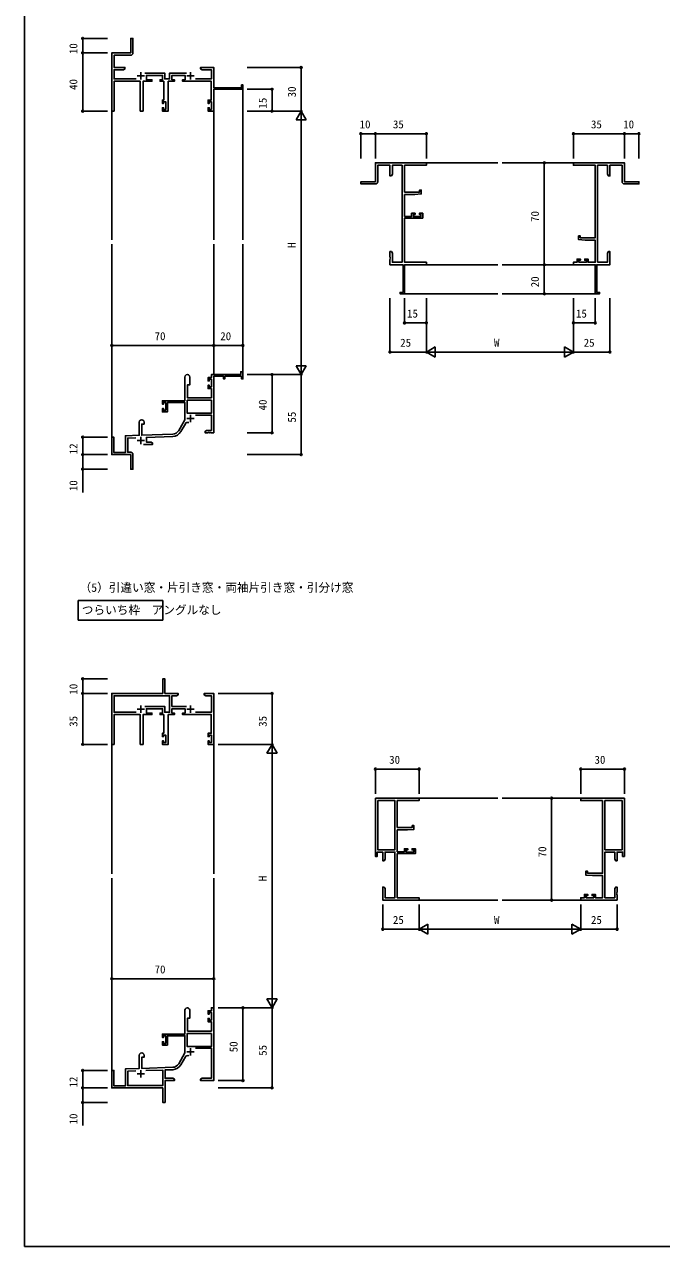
# Model space of a CAD drawing. Units: millimetres, scale not verified. Extents: x -437 to 438, y -681 to 678.
# Drawn here: x -437 to 1, y -681 to 158 of the extents above; entities that cross this region are included whole.
import ezdxf
from ezdxf.enums import TextEntityAlignment as Align

# ---------------------------------------------------------------- set-up
doc = ezdxf.new("R2010")
doc.units = ezdxf.units.MM
doc.header["$LTSCALE"] = 4
for name, color, linetype in [('0-1_USER1', 3, 'Continuous'), ('0-2_YKK_11', 7, 'Continuous'), ('0-3_YKK_12', 2, 'Continuous'), ('0-4_YKK_D', 6, 'Continuous'), ('0-5_YKK_ZWAK', 7, 'Continuous')]:
    doc.layers.add(name, color=color, linetype=linetype)
doc.styles.add('ＭＳ ゴシック', font='')
doc.styles.get('ＭＳ ゴシック').set_extended_font_data('MS Gothic')

msp = doc.modelspace()

# ---------------------------------------------------------------- linework, layer by layer
at = {"layer": '0-1_USER1'}
msp.add_lwpolyline([(-399.8, -237.336), (-341.84, -237.336), (-341.84, -250.693), (-399.8, -250.693)], close=True, dxfattribs=at)
at = {"layer": '0-2_YKK_11'}
for p, q in [((-359.3, 123.1), (-354.3, 123.1)), ((-356.8, 125.6), (-356.8, 120.6)), ((-325.2, 123.1), (-320.2, 123.1)), ((-322.7, 125.6), (-322.7, 120.6)), ((-329.443, -121.283), (-326.306, -115.852)), ((-325.2, -112.3), (-320.2, -112.3)), ((-322.7, -109.8), (-322.7, -114.8)), ((-356.8, -124.9), (-356.8, -129.9)), ((-359.3, -127.4), (-354.3, -127.4)), ((-356.8, -309.4), (-356.8, -314.4)), ((-322.7, -309.4), (-322.7, -314.4)), ((-359.3, -311.9), (-354.3, -311.9)), ((-325.2, -311.9), (-320.2, -311.9)), ((-322.7, -544.8), (-322.7, -549.8)), ((-326.306, -550.852), (-329.443, -556.283)), ((-325.2, -547.3), (-320.2, -547.3)), ((-359.3, -562.4), (-354.3, -562.4)), ((-356.8, -559.9), (-356.8, -564.9))]:
    msp.add_line(p, q, dxfattribs=at)
for points in [[(-341.3, 100.1), (-339.8, 100.1), (-339.8, 105.3), (-341.3, 105.3), (-341.3, 104.2), (-342.1, 104.2), (-342.1, 106.5), (-341.1, 106.5), (-341.1, 119.4), (-343.7, 119.4), (-343.7, 120.4), (-342, 120.4), (-342, 123.4), (-353.1, 123.4), (-353.1, 120.4), (-349.3, 120.4), (-349.3, 119.4), (-355.35, 119.4), (-355.35, 98.9), (-357.25, 98.9), (-357.25, 119.4), (-375.2, 119.4), (-375.2, 98.9), (-376.8, 98.9), (-376.8, 138.9), (-363.8, 138.9), (-363.8, 148.9), (-362.3, 148.9), (-362.3, 138.8)], [(-363.8, 137.3), (-375.2, 137.3), (-375.2, 128.9), (-367.8, 128.9), (-367.8, 127.9), (-368.839, 127.3), (-375.2, 127.3), (-375.2, 121), (-360.136, 121)], [(-319.364, 121), (-308.4, 121), (-308.4, 127.3), (-314.761, 127.3), (-315.8, 127.9), (-315.8, 128.9), (-306.8, 128.9), (-306.8, 114.9), (-287.7, 114.9), (-287.7, 116.9), (-286.8, 116.9), (-286.8, 113.9), (-306.8, 113.9), (-306.8, 98.9), (-310.7, 98.9), (-310.7, 101.2), (-309.9, 101.2), (-309.9, 100.1), (-308.4, 100.1), (-308.4, 105.3), (-309.9, 105.3), (-309.9, 104.2), (-310.7, 104.2), (-310.7, 106.5), (-308.5, 106.5), (-308.5, 119.4), (-328.2, 119.4), (-328.2, 120.4), (-326.5, 120.4), (-326.5, 123.4), (-335.5, 123.4), (-335.5, 120.4), (-333.8, 120.4), (-333.8, 119.4), (-338, 119.4), (-338, 98.9), (-342.1, 98.9), (-342.1, 101.2), (-341.3, 101.2), (-341.3, 100.1)], [(-354.079, 125), (-340.4, 125), (-340.4, 121), (-337.1, 121), (-337.1, 125), (-325.421, 125)], [(-168.8, 41.6), (-164.3, 41.994), (-164.3, 44.6), (-165.5, 44.6), (-165.5, 43.3), (-175.8, 43.3), (-175.8, 61.77), (-160.8, 61.77), (-160.8, 63.4), (-195.8, 63.4), (-195.8, 50.4), (-205.8, 50.4), (-205.8, 48.9), (-195.67, 48.9)], [(-194.17, 50.4), (-194.17, 61.77), (-185.8, 61.77), (-185.8, 54.4), (-184.8, 54.4), (-184.17, 55.491), (-184.17, 61.77), (-177.43, 61.77)], [(-177.43, 61.77), (-177.43, -4.97), (-184.17, -4.97), (-184.17, 1.309), (-184.8, 2.4), (-185.8, 2.4), (-185.8, -1.142), (-185.68, -1.325), (-185.68, -1.875), (-185.8, -2.058), (-185.8, -2.142), (-185.68, -2.325), (-185.68, -2.875), (-185.8, -3.058), (-185.8, -6.6), (-176.8, -6.6), (-176.8, -25.7), (-178.8, -25.7), (-178.8, -26.6), (-175.8, -26.6), (-175.8, -6.6), (-160.8, -6.6), (-160.8, -4.97), (-175.8, -4.97), (-175.8, 25.4), (-163.3, 25.4), (-163.3, 28.7), (-165.6, 28.7), (-165.6, 27.9), (-164.5, 27.9), (-164.5, 26.4), (-169.7, 26.4), (-169.7, 27.9), (-168.6, 27.9), (-168.6, 28.7), (-170.9, 28.7), (-170.9, 26.6), (-175.8, 26.6), (-175.8, 41.6), (-168.8, 41.6)], [(-24.93, 48.9), (-14.8, 48.9), (-14.8, 50.4), (-24.8, 50.4), (-24.8, 63.4), (-59.8, 63.4), (-59.8, 61.77), (-44.8, 61.77), (-44.8, 11.9), (-55.1, 11.9), (-55.1, 13.2), (-56.3, 13.2), (-56.3, 10.594), (-51.8, 10.2), (-44.8, 10.2), (-44.8, -4.97), (-49.7, -4.97), (-49.7, -2.7), (-52, -2.7), (-52, -3.5), (-50.9, -3.5), (-50.9, -4.97), (-56.1, -4.97), (-56.1, -3.5), (-55, -3.5), (-55, -2.7), (-57.3, -2.7), (-57.3, -4.97), (-59.8, -4.97), (-59.8, -6.6), (-44.8, -6.6), (-44.8, -26.6), (-41.8, -26.6), (-41.8, -25.7), (-43.8, -25.7), (-43.8, -6.6), (-34.8, -6.6), (-34.8, -3.058), (-34.92, -2.875), (-34.92, -2.325)], [(-43.17, -4.97), (-43.17, 61.77), (-36.43, 61.77), (-36.43, 55.491), (-35.8, 54.4), (-34.8, 54.4), (-34.8, 61.77), (-26.43, 61.77), (-26.43, 50.4)], [(-34.92, -2.325), (-34.8, -2.142), (-34.8, -2.058), (-34.92, -1.875), (-34.92, -1.325), (-34.8, -1.142), (-34.8, 2.4), (-35.8, 2.4), (-36.43, 1.309), (-36.43, -4.97), (-43.17, -4.97)], [(-326.6, -83.8), (-326.6, -100.1), (-342.1, -100.1), (-342.1, -102.4), (-341.3, -102.4), (-341.3, -101.3), (-339.8, -101.3), (-339.8, -106.5), (-341.3, -106.5), (-341.3, -105.4), (-342.1, -105.4), (-342.1, -107.7), (-338.6, -107.7), (-338.6, -101.3), (-326.6, -101.3), (-326.6, -113.1), (-330.854, -120.468)], [(-308.43, -98.1), (-324.8, -98.1), (-324.8, -89.1), (-323.2, -89.1), (-323.2, -83.8)], [(-319.301, -109.9), (-308.43, -109.9), (-308.43, -120.47), (-311.709, -120.47), (-312.8, -121.1), (-312.8, -122.1), (-310.758, -122.1), (-310.575, -121.98), (-310.025, -121.98), (-309.842, -122.1), (-309.758, -122.1), (-309.575, -121.98), (-309.025, -121.98), (-308.842, -122.1), (-306.8, -122.1), (-306.8, -83.2), (-300.1, -83.2), (-300.1, -85.1), (-299.3, -85.1), (-299.3, -83.2), (-287.7, -83.2), (-287.7, -85.1), (-286.8, -85.1), (-286.8, -80.1), (-288.3, -80.1), (-288.3, -82.1), (-308.43, -82.1), (-308.43, -84.1), (-310.7, -84.1), (-310.7, -86.4), (-309.9, -86.4), (-309.9, -85.3), (-308.43, -85.3), (-308.43, -90.5), (-309.9, -90.5), (-309.9, -89.4), (-310.7, -89.4), (-310.7, -91.7), (-308.43, -91.7), (-308.43, -98.1)], [(-358, -114.8), (-358, -123.768), (-367.5, -124.1), (-367.5, -135.7), (-375.4, -135.7), (-375.4, -125.1), (-376.8, -125.1), (-376.8, -137.1), (-363.8, -137.1), (-363.8, -141.642), (-363.68, -141.825), (-363.68, -142.375), (-363.8, -142.558), (-363.8, -147.1), (-362.3, -147.1), (-362.3, -136.97)], [(-335.01, -122.965), (-356.3, -123.709), (-356.3, -116.1), (-354.6, -116.1), (-354.6, -114.8)], [(-363.8, -135.47), (-365.87, -135.47), (-365.87, -125.674), (-360.233, -125.477)], [(-355.15, -130.1), (-348.8, -130.1), (-348.8, -129.1), (-349.891, -128.47), (-353.1, -128.47), (-353.1, -125.228), (-334.953, -124.594)], [(-325.421, -310), (-335.5, -310), (-335.5, -302.7), (-332.339, -302.7), (-331.3, -302.1), (-331.3, -301.1), (-340.3, -301.1), (-340.3, -291.1), (-341.8, -291.1), (-341.8, -301.1), (-376.8, -301.1), (-376.8, -336.1), (-375.2, -336.1), (-375.2, -315.6), (-357.25, -315.6), (-357.25, -336.1), (-355.35, -336.1), (-355.35, -315.6), (-349.3, -315.6), (-349.3, -314.6), (-353.1, -314.6), (-353.1, -311.6), (-342, -311.6), (-342, -314.6), (-343.7, -314.6), (-343.7, -315.6), (-341.1, -315.6), (-341.1, -328.5), (-342.1, -328.5), (-342.1, -330.8), (-341.3, -330.8), (-341.3, -329.7), (-339.8, -329.7), (-339.8, -334.9), (-341.3, -334.9), (-341.3, -333.8), (-342.1, -333.8), (-342.1, -336.1), (-338, -336.1), (-338, -315.6)], [(-338, -315.6), (-333.8, -315.6), (-333.8, -314.6), (-335.5, -314.6), (-335.5, -311.6), (-326.5, -311.6), (-326.5, -314.6), (-328.2, -314.6), (-328.2, -315.6), (-308.5, -315.6), (-308.5, -328.5), (-310.7, -328.5), (-310.7, -330.8), (-309.9, -330.8), (-309.9, -329.7), (-308.4, -329.7), (-308.4, -334.9), (-309.9, -334.9), (-309.9, -333.8), (-310.7, -333.8), (-310.7, -336.1), (-306.8, -336.1), (-306.8, -301.1), (-313.3, -301.1), (-313.3, -302.1), (-312.261, -302.7), (-308.4, -302.7), (-308.4, -314), (-319.364, -314)], [(-360.136, -314), (-375.2, -314), (-375.2, -302.7), (-337.1, -302.7), (-337.1, -314), (-340.4, -314), (-340.4, -310), (-354.079, -310)], [(-195.8, -373.1), (-195.8, -413.1), (-194.5, -413.1), (-194.5, -410.1), (-190.8, -410.1), (-190.8, -416.1), (-189.8, -416.1), (-189.17, -415.009), (-189.17, -410.1), (-182.43, -410.1), (-182.43, -441.47), (-189.17, -441.47), (-189.17, -435.191), (-189.8, -434.1), (-190.8, -434.1), (-190.8, -437.642), (-190.68, -437.825), (-190.68, -438.375), (-190.8, -438.558), (-190.8, -438.642), (-190.68, -438.825), (-190.68, -439.375), (-190.8, -439.558), (-190.8, -443.1), (-165.8, -443.1), (-165.8, -441.47), (-180.8, -441.47), (-180.8, -411.1), (-168.3, -411.1), (-168.3, -407.8), (-170.6, -407.8), (-170.6, -408.6), (-169.5, -408.6), (-169.5, -410.1), (-174.7, -410.1), (-174.7, -408.6), (-173.6, -408.6), (-173.6, -407.8), (-175.9, -407.8), (-175.9, -409.9)], [(-175.9, -409.9), (-180.8, -409.9), (-180.8, -394.9), (-173.8, -394.9), (-169.3, -394.506), (-169.3, -391.9), (-170.5, -391.9), (-170.5, -393.2), (-180.8, -393.2), (-180.8, -374.73), (-165.8, -374.73), (-165.8, -373.1), (-195.8, -373.1)], [(-31.43, -415.009), (-30.8, -416.1), (-29.8, -416.1), (-29.8, -410.1), (-26.1, -410.1), (-26.1, -413.1), (-24.8, -413.1), (-24.8, -373.1), (-54.8, -373.1), (-54.8, -374.73), (-39.8, -374.73)], [(-39.8, -374.73), (-39.8, -424.6), (-50.1, -424.6), (-50.1, -423.3), (-51.3, -423.3), (-51.3, -425.906), (-46.8, -426.3), (-39.8, -426.3), (-39.8, -441.47), (-44.7, -441.47), (-44.7, -439.2), (-47, -439.2), (-47, -440), (-45.9, -440), (-45.9, -441.47), (-51.1, -441.47), (-51.1, -440), (-50, -440), (-50, -439.2), (-52.3, -439.2), (-52.3, -441.47), (-54.8, -441.47), (-54.8, -443.1), (-29.8, -443.1), (-29.8, -439.558), (-29.92, -439.375), (-29.92, -438.825), (-29.8, -438.642), (-29.8, -438.558), (-29.92, -438.375), (-29.92, -437.825), (-29.8, -437.642), (-29.8, -434.1), (-30.8, -434.1), (-31.43, -435.191), (-31.43, -441.47), (-38.17, -441.47), (-38.17, -410.1), (-31.43, -410.1), (-31.43, -415.009)], [(-330.854, -555.468), (-326.6, -548.1), (-326.6, -536.3), (-338.6, -536.3), (-338.6, -542.7), (-342.1, -542.7), (-342.1, -540.4), (-341.3, -540.4), (-341.3, -541.5), (-339.8, -541.5), (-339.8, -536.3), (-341.3, -536.3), (-341.3, -537.4), (-342.1, -537.4), (-342.1, -535.1), (-326.6, -535.1), (-326.6, -518.8)], [(-323.2, -518.8), (-323.2, -524.1), (-324.8, -524.1), (-324.8, -533.1), (-308.43, -533.1), (-308.43, -526.7), (-310.7, -526.7), (-310.7, -524.4), (-309.9, -524.4), (-309.9, -525.5), (-308.43, -525.5), (-308.43, -520.3), (-309.9, -520.3), (-309.9, -521.4), (-310.7, -521.4), (-310.7, -519.1), (-308.43, -519.1), (-308.43, -517.1), (-306.8, -517.1), (-306.8, -567.1), (-310.342, -567.1), (-310.525, -566.98), (-311.075, -566.98), (-311.258, -567.1), (-311.342, -567.1), (-311.525, -566.98), (-312.075, -566.98), (-312.258, -567.1), (-315.8, -567.1), (-315.8, -566.1), (-314.709, -565.47), (-308.43, -565.47), (-308.43, -544.9), (-319.301, -544.9)], [(-334.953, -559.594), (-340.17, -559.777), (-340.17, -565.47), (-334.891, -565.47), (-333.8, -566.1), (-333.8, -567.1), (-340.17, -567.1), (-340.17, -582.1), (-341.8, -582.1), (-341.8, -577.558), (-341.68, -577.375), (-341.68, -576.825), (-341.8, -576.642), (-341.8, -572.1), (-376.8, -572.1), (-376.8, -560.1), (-375.4, -560.1), (-375.4, -570.7), (-367.5, -570.7), (-367.5, -559.1), (-358, -558.768), (-358, -549.8)], [(-354.6, -549.8), (-354.6, -551.1), (-356.3, -551.1), (-356.3, -558.709), (-335.01, -557.965)], [(-360.233, -560.477), (-365.87, -560.674), (-365.87, -570.47), (-341.8, -570.47), (-341.8, -559.834), (-353.51, -560.242)]]:
    msp.add_lwpolyline(points, dxfattribs=at)
for points in [[(-308.43, -99.73), (-324.97, -99.73), (-324.97, -108.7), (-308.43, -108.7)], [(-194.17, -374.73), (-194.17, -408.47), (-182.43, -408.47), (-182.43, -374.73)], [(-26.43, -408.47), (-26.43, -374.73), (-38.17, -374.73), (-38.17, -408.47)], [(-308.43, -534.73), (-324.97, -534.73), (-324.97, -543.7), (-308.43, -543.7)]]:
    msp.add_lwpolyline(points, close=True, dxfattribs=at)
for centre, radius, start, end in [((-363.8, 138.8), 1.5, 270.00001, 359.99999), ((-195.67, 50.4), 1.5, 270.00001, 359.99999), ((-24.93, 50.4), 1.5, 180.00001, 269.99999), ((-324.9, -83.8), 1.7, 359.99999, 180.00001), ((-356.3, -114.8), 1.7, 359.99999, 180.00001), ((-324.748, -116.752), 1.8, 65.29866, 149.99999), ((-335.184, -117.968), 5, 271.99999, 330), ((-335.184, -117.968), 6.63, 272, 330), ((-363.8, -136.97), 1.5, 0.00001, 89.99999), ((-324.9, -518.8), 1.7, 359.99999, 180.00001), ((-356.3, -549.8), 1.7, 359.99999, 180.00001), ((-324.748, -551.752), 1.8, 65.29866, 149.99999), ((-335.184, -552.968), 5, 271.99999, 330), ((-335.184, -552.968), 6.63, 272, 330)]:
    msp.add_arc(centre, radius, start, end, dxfattribs=at)
at = {"layer": '0-3_YKK_12'}
for p, q in [((-286.8, 114.2), (-286.8, 10.399)), ((-376.8, 100.155), (-376.8, 10.399)), ((-306.8, 98.9), (-306.8, 10.399)), ((-160.8, 63.4), (-111.8, 63.4)), ((-59.5, 63.4), (-108.8, 63.4)), ((-376.8, -125.667), (-376.8, 7.399)), ((-306.8, -82.1), (-306.8, 7.399)), ((-286.8, -82.1), (-286.8, 7.399)), ((-160.8, -6.6), (-111.8, -6.6)), ((-59.5, -6.6), (-108.8, -6.6)), ((-176.1, -26.6), (-111.8, -26.6)), ((-44.2, -26.6), (-108.8, -26.6)), ((-376.8, -334.845), (-376.8, -425.1)), ((-306.8, -336.1), (-306.8, -425.1)), ((-165.8, -373.1), (-111.8, -373.1)), ((-54.8, -373.1), (-108.8, -373.1)), ((-376.8, -560.667), (-376.8, -428.1)), ((-306.8, -517.1), (-306.8, -428.1)), ((-165.8, -443.1), (-111.8, -443.1)), ((-54.8, -443.1), (-108.8, -443.1))]:
    msp.add_line(p, q, dxfattribs=at)
at = {"layer": '0-4_YKK_D'}
for p, q in [((-379.815, 148.885), (-397.815, 148.885)), ((-396.815, 138.885), (-396.815, 148.885)), ((-379.815, 138.885), (-397.815, 138.885)), ((-379.815, 138.885), (-397.815, 138.885)), ((-396.815, 98.885), (-396.815, 138.885)), ((-283.8, 128.9), (-245.8, 128.9)), ((-246.8, 128.9), (-246.8, 98.9)), ((-283.8, 113.9), (-265.8, 113.9)), ((-266.8, 98.9), (-266.8, 113.9)), ((-379.815, 98.885), (-397.815, 98.885)), ((-283.8, 98.9), (-245.8, 98.9)), ((-283.8, 98.9), (-245.8, 98.9)), ((-283.8, 98.9), (-265.8, 98.9)), ((-246.8, 98.9), (-250.3, 92.838)), ((-250.3, 92.838), (-243.3, 92.838)), ((-246.8, 98.9), (-243.3, 92.838)), ((-246.8, 98.9), (-246.8, 86.776)), ((-246.8, 91.9), (-246.8, -75.1)), ((-205.8, 66.4), (-205.8, 84.4)), ((-195.8, 66.4), (-195.8, 84.4)), ((-195.8, 66.4), (-195.8, 84.4)), ((-160.8, 66.4), (-160.8, 84.4)), ((-59.8, 66.4), (-59.8, 84.4)), ((-24.8, 66.4), (-24.8, 84.4)), ((-24.8, 66.4), (-24.8, 84.4)), ((-14.8, 66.4), (-14.8, 84.4)), ((-195.8, 83.4), (-205.8, 83.4)), ((-195.8, 83.4), (-160.8, 83.4)), ((-59.8, 83.4), (-24.8, 83.4)), ((-24.8, 83.4), (-14.8, 83.4)), ((-65.914, 63.4), (-80.8, 63.4)), ((-79.8, 63.4), (-79.8, -6.6)), ((-65.914, -6.6), (-80.8, -6.6)), ((-65.914, -6.6), (-80.8, -6.6)), ((-79.8, -6.6), (-79.8, -26.6)), ((-185.8, -29.6), (-185.8, -67.6)), ((-175.8, -29.6), (-175.8, -47.6)), ((-160.8, -29.6), (-160.8, -67.6)), ((-160.8, -29.6), (-160.8, -67.6)), ((-160.8, -29.6), (-160.8, -47.6)), ((-65.914, -26.6), (-80.8, -26.6)), ((-59.8, -29.6), (-59.8, -67.6)), ((-59.8, -29.6), (-59.8, -67.6)), ((-59.8, -29.6), (-59.8, -47.6)), ((-44.8, -29.6), (-44.8, -47.6)), ((-34.8, -29.6), (-34.8, -67.6)), ((-160.8, -46.6), (-175.8, -46.6)), ((-59.8, -46.6), (-44.8, -46.6)), ((-376.8, -75.172), (-376.8, -61.1)), ((-376.8, -62.1), (-306.8, -62.1)), ((-306.8, -75.172), (-306.8, -61.1)), ((-306.8, -75.172), (-306.8, -61.1)), ((-306.8, -62.1), (-286.8, -62.1)), ((-286.8, -75.172), (-286.8, -61.1)), ((-160.8, -66.6), (-185.8, -66.6)), ((-160.8, -66.6), (-154.738, -63.1)), ((-160.8, -66.6), (-154.738, -70.1)), ((-160.8, -66.6), (-148.676, -66.6)), ((-154.738, -70.1), (-154.738, -63.1)), ((-153.8, -66.6), (-66.8, -66.6)), ((-59.8, -66.6), (-71.924, -66.6)), ((-59.8, -66.6), (-65.862, -63.1)), ((-65.862, -63.1), (-65.862, -70.1)), ((-59.8, -66.6), (-65.862, -70.1)), ((-59.8, -66.6), (-34.8, -66.6)), ((-246.8, -82.1), (-246.8, -69.976)), ((-283.8, -82.1), (-245.8, -82.1)), ((-283.8, -82.1), (-265.8, -82.1)), ((-283.8, -82.1), (-245.8, -82.1)), ((-266.8, -82.1), (-266.8, -122.1)), ((-246.8, -82.1), (-250.3, -76.038)), ((-243.3, -76.038), (-250.3, -76.038)), ((-246.8, -82.1), (-243.3, -76.038)), ((-246.8, -82.1), (-246.8, -137.1)), ((-379.8, -125.1), (-397.8, -125.1)), ((-396.8, -137.1), (-396.8, -125.1)), ((-283.8, -122.1), (-265.8, -122.1)), ((-379.8, -137.1), (-397.8, -137.1)), ((-379.8, -137.1), (-397.8, -137.1)), ((-283.8, -137.1), (-245.8, -137.1)), ((-379.8, -147.1), (-397.8, -147.1)), ((-379.8, -291.1), (-397.8, -291.1)), ((-396.8, -301.1), (-396.8, -291.1)), ((-379.8, -301.1), (-397.8, -301.1)), ((-379.8, -301.1), (-397.8, -301.1)), ((-396.8, -301.1), (-396.8, -336.1)), ((-303.8, -301.1), (-265.8, -301.1)), ((-266.8, -301.1), (-266.8, -336.1)), ((-379.8, -336.1), (-397.8, -336.1)), ((-303.8, -336.1), (-265.8, -336.1)), ((-303.8, -336.1), (-265.8, -336.1)), ((-266.8, -336.1), (-270.3, -342.162)), ((-270.3, -342.162), (-263.3, -342.162)), ((-266.8, -336.1), (-263.3, -342.162)), ((-266.8, -336.1), (-266.8, -348.224)), ((-266.8, -343.1), (-266.8, -510.1)), ((-195.8, -370.1), (-195.8, -352.1)), ((-165.8, -370.1), (-165.8, -352.1)), ((-54.8, -370.1), (-54.8, -352.1)), ((-24.8, -370.1), (-24.8, -352.1)), ((-195.8, -353.1), (-165.8, -353.1)), ((-24.8, -353.1), (-54.8, -353.1)), ((-59.042, -373.1), (-75.8, -373.1)), ((-74.8, -373.1), (-74.8, -443.1)), ((-55.933, -443.1), (-75.8, -443.1)), ((-190.8, -446.1), (-190.8, -464.1)), ((-165.8, -446.1), (-165.8, -464.1)), ((-165.8, -446.1), (-165.8, -464.1)), ((-54.8, -446.1), (-54.8, -464.1)), ((-54.8, -446.1), (-54.8, -464.1)), ((-29.8, -446.1), (-29.8, -464.1)), ((-165.8, -463.1), (-159.738, -459.6)), ((-159.738, -466.6), (-159.738, -459.6)), ((-54.8, -463.1), (-60.862, -459.6)), ((-60.862, -459.6), (-60.862, -466.6)), ((-165.8, -463.1), (-190.8, -463.1)), ((-165.8, -463.1), (-159.738, -466.6)), ((-165.8, -463.1), (-153.676, -463.1)), ((-158.8, -463.1), (-61.8, -463.1)), ((-54.8, -463.1), (-66.924, -463.1)), ((-54.8, -463.1), (-60.862, -466.6)), ((-54.8, -463.1), (-29.8, -463.1)), ((-376.8, -513.432), (-376.8, -496.1)), ((-376.8, -497.1), (-306.8, -497.1)), ((-306.8, -515.71), (-306.8, -496.1)), ((-266.8, -517.1), (-270.3, -511.038)), ((-263.3, -511.038), (-270.3, -511.038)), ((-266.8, -517.1), (-266.8, -504.976)), ((-266.8, -517.1), (-263.3, -511.038)), ((-303.8, -517.1), (-265.8, -517.1)), ((-303.8, -517.1), (-285.8, -517.1)), ((-303.8, -517.1), (-265.8, -517.1)), ((-286.8, -517.1), (-286.8, -567.1)), ((-266.8, -517.1), (-266.8, -572.1)), ((-379.8, -560.1), (-397.8, -560.1)), ((-396.8, -560.1), (-396.8, -572.1)), ((-303.8, -567.1), (-285.8, -567.1)), ((-379.8, -572.1), (-397.8, -572.1)), ((-379.8, -572.1), (-397.8, -572.1)), ((-303.8, -572.1), (-265.8, -572.1)), ((-379.8, -582.1), (-397.8, -582.1))]:
    msp.add_line(p, q, dxfattribs=at)
for points in [[(-396.8, -137.1), (-396.8, -147.1), (-396.8, -163.025)], [(-396.8, -572.1), (-396.8, -582.1), (-396.8, -598.025)]]:
    msp.add_lwpolyline(points, dxfattribs=at)
for centre in [(-396.815, 148.885), (-396.815, 138.885), (-396.815, 138.885), (-246.8, 128.9), (-266.8, 113.9), (-396.815, 98.885), (-266.8, 98.9), (-205.8, 83.4), (-195.8, 83.4), (-195.8, 83.4), (-160.8, 83.4), (-59.8, 83.4), (-24.8, 83.4), (-24.8, 83.4), (-14.8, 83.4), (-79.8, 63.4), (-79.8, -6.6), (-79.8, -6.6), (-79.8, -26.6), (-175.8, -46.6), (-160.8, -46.6), (-59.8, -46.6), (-44.8, -46.6), (-376.8, -62.1), (-306.8, -62.1), (-306.8, -62.1), (-286.8, -62.1), (-185.8, -66.6), (-34.8, -66.6), (-266.8, -82.1), (-396.8, -125.1), (-266.8, -122.1), (-396.8, -137.1), (-396.8, -137.1), (-246.8, -137.1), (-396.8, -147.1), (-396.8, -291.1), (-396.8, -301.1), (-396.8, -301.1), (-266.8, -301.1), (-396.8, -336.1), (-195.8, -353.1), (-165.8, -353.1), (-54.8, -353.1), (-24.8, -353.1), (-74.8, -373.1), (-74.8, -443.1), (-190.8, -463.1), (-29.8, -463.1), (-376.8, -497.1), (-306.8, -497.1), (-286.8, -517.1), (-396.8, -560.1), (-286.8, -567.1), (-396.8, -572.1), (-396.8, -572.1), (-266.8, -572.1), (-396.8, -582.1)]:
    msp.add_circle(centre, 0.637, dxfattribs=at)
at = {"layer": '0-5_YKK_ZWAK'}
msp.add_line((-436.8, 643.9), (-436.8, -681.1), dxfattribs=at)
msp.add_lwpolyline([(-436.8, -681.1), (438.2, -681.1), (438.2, 643.9)], dxfattribs=at)

# ---------------------------------------------------------------- texts
at = {"layer": '0-1_USER1', "style": 'ＭＳ ゴシック'}
for s, p in [('（5）引違い窓・片引き窓・両袖片引き窓・引分け窓', (-398.891, -233.1)), ('つらいち枠\u3000アングルなし\u3000\u3000', (-397.436, -248.464))]:
    msp.add_text(s, height=5.865, dxfattribs=at).set_placement(p, align=Align.BOTTOM_LEFT)
at = {"layer": '0-4_YKK_D', "style": 'ＭＳ ゴシック'}
for s, p in [('10', (-398.815, 138.047)), ('40', (-398.815, 113.43)), ('30', (-248.8, 108.36)), ('15', (-268.8, 100.647)), ('70', (-81.8, 22.775)), ('H', (-248.8, 4.906)), ('20', (-81.8, -22.14)), ('40', (-268.8, -106.705)), ('55', (-248.8, -115.055)), ('12', (-398.8, -136.853)), ('10', (-398.8, -162.176)), ('10', (-398.8, -301.938)), ('35', (-398.8, -324.055)), ('35', (-268.8, -324.055)), ('70', (-76.8, -413.725)), ('H', (-268.8, -430.094)), ('50', (-288.8, -547.64)), ('55', (-268.8, -550.055)), ('12', (-398.8, -571.853)), ('10', (-398.8, -597.176))]:
    msp.add_text(s, height=5.499, rotation=90, dxfattribs=at).set_placement(p, align=Align.BOTTOM_LEFT)
for s, p in [('10', (-206.638, 85.4)), ('35', (-183.755, 85.4)), ('35', (-47.755, 85.4)), ('10', (-25.638, 85.4)), ('15', (-174.053, -44.6)), ('15', (-58.053, -44.6)), ('70', (-347.425, -60.1)), ('20', (-302.34, -60.1)), ('25', (-178.755, -64.6)), ('W', (-114.348, -64.6)), ('25', (-52.755, -64.6)), ('30', (-186.34, -351.1)), ('30', (-45.34, -351.1)), ('25', (-183.755, -461.1)), ('W', (-114.348, -461.1)), ('25', (-47.755, -461.1)), ('70', (-347.425, -495.1))]:
    msp.add_text(s, height=5.499, dxfattribs=at).set_placement(p, align=Align.BOTTOM_LEFT)

doc.saveas('drawing.dxf')
